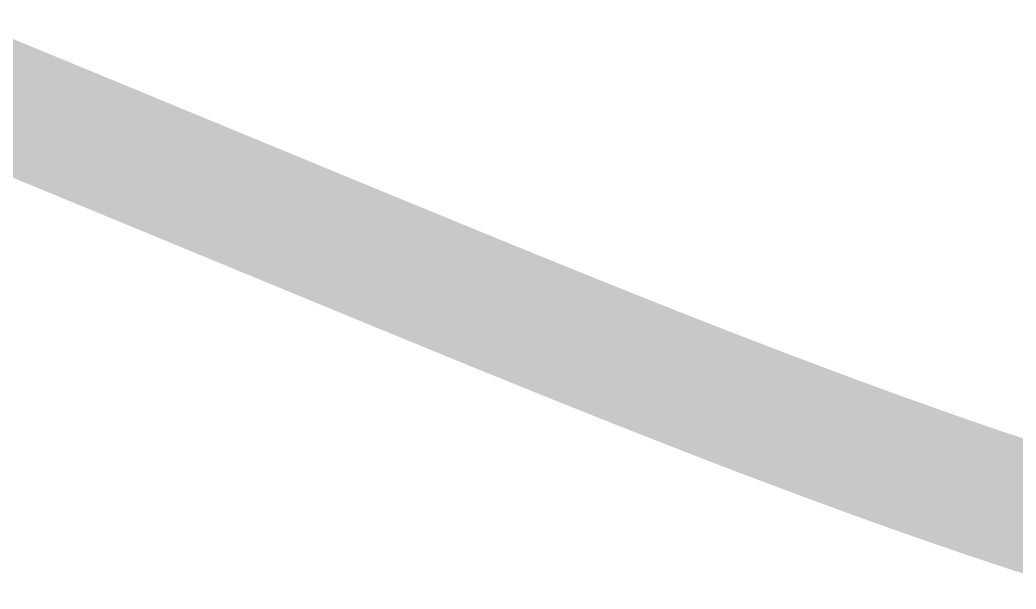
# Model space of a CAD drawing. Header units: millimetres. Extents: x -295047 to 263296, y -724756 to -308748.
# Drawn here: x 60117.9 to 60253.8, y -355520.5 to -355442.8 of the extents above; entities that cross this region are included whole.
import ezdxf
from ezdxf.enums import TextEntityAlignment as Align

# ---------------------------------------------------------------- set-up
doc = ezdxf.new("R2010")
doc.units = ezdxf.units.MM
doc.header["$MEASUREMENT"] = 0
for name, color, linetype, lineweight in [('ISO', 153, 'Continuous', 13), ('LC ISO', 153, 'Continuous', 13), ('LC Net thay', 7, 'Continuous', 25), ('LC Text1', 3, 'Continuous', 20)]:
    doc.layers.add(name, color=color, linetype=linetype, lineweight=lineweight)
doc.styles.add('Khungten', font='VHAVAN.TTF', dxfattribs={"width": 0.9, "height": 5000})
doc.styles.add('Title', font='VHBLACK.TTF', dxfattribs={"width": 0.8})

# ---------------------------------------------------------------- blocks, each defined once
blk = doc.blocks.new('Mr. Giang')
at = {"layer": 'LC ISO', "const_width": 50}
blk.add_lwpolyline([(2418.073820848841, 396.1493984007329), (2419.766772196936, 395.454418469479), (2421.459595227197, 394.7593489162359), (2423.152292464468, 394.064191443122), (2424.844866433584, 393.3689477522567), (2426.537319659393, 392.6736195457867), (2428.229654666736, 391.9782085258304), (2429.921873980451, 391.2827163945215), (2431.613980125387, 390.5871448539922), (2433.305975626383, 389.8914956063756), (2434.997863008275, 389.1957703537765), (2436.689644795912, 388.4999707983562), (2438.381323514133, 387.8040986422187), (2440.072901687783, 387.108155587526), (2441.764381841702, 386.4121433363676), (2443.455766500729, 385.7160635909061), (2445.147058189708, 385.0199180532446), (2446.838259433489, 384.3237084255448), (2448.529372756899, 383.6274364098978), (2450.220400684789, 382.9311037084643), (2451.911345742002, 382.2347120233626), (2453.602210453377, 381.5382630567267), (2455.292997343753, 380.8417585106749), (2456.98370893798, 380.1452000873392), (2458.674347760893, 379.4485894888678), (2460.364916337337, 378.751928417365), (2462.055417192149, 378.0552185749783), (2463.745852850184, 377.3584616638391), (2465.436225836268, 376.6616593860537), (2467.126538675251, 375.9648134437828), (2468.816793891978, 375.2679255391301), (2470.50699401128, 374.5709973742299), (2472.197141558013, 373.8740306512278), (2473.887239057007, 373.1770270722445), (2475.577289033109, 372.4799883393967), (2477.267294011165, 371.7829161548322), (2478.957256516012, 371.0858122206847), (2480.647179072491, 370.3886782390577), (2482.337064205443, 369.6915159120991), (2484.026914439715, 368.9943269419414), (2485.716732300148, 368.2971130307032), (2487.406520311584, 367.5998758805318), (2489.096280998858, 366.902617193532), (2490.786016886821, 366.2053386718504), (2492.475730500311, 365.5080420176056), (2494.16542436417, 364.8107289329459), (2495.855101003241, 364.1134011199889), (2497.544762942365, 363.4160602808529), (2499.234412706382, 362.7187081176868), (2500.924052820139, 362.0213463326075), (2502.613685808472, 361.3239766277491), (2504.30331419623, 360.6266007052583), (2505.992940508249, 359.9292202672248), (2507.682567269373, 359.231837015811), (2509.372197004443, 358.5344526531496), (2511.061832238304, 357.8370688813445), (2512.751475495797, 357.1396874025429), (2514.441129301757, 356.4423099188645), (2516.130796181035, 355.7449381324411), (2517.820478658473, 355.04757374542), (2519.510179258903, 354.3502184599066), (2521.199900507179, 353.6528739780468), (2522.889644928133, 352.9555420019607), (2524.579415046614, 352.2582242337796), (2526.269213387462, 351.5609223756375), (2527.959042475518, 350.863638129667), (2529.648904835625, 350.1663731979868), (2531.338802992621, 349.4691292827304), (2533.028739471356, 348.7719080860295), (2534.718716796664, 348.0747113100184), (2536.408737493389, 347.377540656815), (2538.098804086376, 346.6803978285518), (2539.788919100468, 345.9832845273768), (2541.4790850605, 345.2862024553942), (2543.169304491317, 344.5891533147517), (2544.859579917764, 343.8921388075672), (2546.549913864682, 343.1951606359733), (2548.240308856907, 342.4982205020896), (2549.930767419292, 341.8013201080768), (2551.621292076671, 341.10446115604), (2553.311885353887, 340.4076453481119), (2555.002549775781, 339.7108743864256), (2556.693287867196, 339.0141499730991), (2558.384102152976, 338.3174738102951), (2560.074995157961, 337.6208476001022), (2561.765969406994, 336.9242730446684), (2563.457027424917, 336.2277518461265), (2565.148171736572, 335.5312857066099), (2566.8394048668, 334.8348763282364), (2568.530729340443, 334.1385254131396), (2570.222147682342, 333.4422346634377), (2571.91366241734, 332.7460057812929), (2573.605276070281, 332.049840468809), (2575.296991166003, 331.3537404281192), (2576.98881022935, 330.6577073613416), (2578.680735785165, 329.9617429706386), (2580.372770358289, 329.2658489581137), (2582.064916473563, 328.5700270259006), (2583.75717665583, 327.8742788761315), (2585.449553429932, 327.1786062109401), (2587.142049320709, 326.4830107324593), (2588.834666853008, 325.787494142807), (2590.527408551666, 325.0920581441017), (2592.220276941526, 324.3967044385063), (2594.696996547177, 323.3796278270921), (2595.606403898617, 323.0062509532477), (2597.299667609711, 322.3111596830124), (2598.99306837286, 321.6161716883233), (2600.686608883013, 320.9212978924455), (2602.380291835135, 320.2265492186996), (2604.074119924174, 319.5319365903798), (2605.76809584509, 318.8374709307935), (2607.462222292836, 318.1431631632198), (2609.156501962368, 317.4490242109655), (2610.850937548643, 316.7550649973388), (2612.545531746617, 316.0612964456327), (2614.240287251244, 315.3677294791402), (2615.935206757478, 314.6743750211698), (2617.630292960278, 313.9812439950138), (2619.325548554597, 313.2883473239656), (2621.020976235388, 312.5956959313338), (2622.716578697616, 311.9033007404092), (2624.412358636228, 311.211172674502), (2626.108318746184, 310.5193226569037), (2627.804461722431, 309.8277616108942), (2629.500790259937, 309.1365004598092), (2631.19730705365, 308.445550126928), (2632.894014798529, 307.7549215355428), (2634.590916189526, 307.0646256089628), (2636.2880139216, 306.3746732704796), (2637.985310689707, 305.6850754434017), (2639.682809188796, 304.9958430510082), (2641.380512113831, 304.30698701662), (2643.078422159761, 303.6185182635315), (2644.776542021549, 302.9304477150346), (2646.474874394143, 302.2427862944237), (2648.173421972501, 301.5555449250057), (2649.87218745158, 300.8687345300889), (2651.571173526334, 300.1823660329517), (2653.270382891717, 299.4964503568868), (2654.969818242691, 298.8109984252313), (2656.669482274207, 298.1260211612491), (2658.369377681217, 297.4415294882486), (2660.06950715868, 296.7575343295224), (2661.769873401558, 296.0740466083919), (2663.470479104794, 295.3910772481228), (2665.171326963356, 294.7086371720505), (2666.872419672191, 294.0267373034399), (2668.573759926255, 293.3453885655987), (2670.275350420509, 292.6646018818485), (2671.977193849905, 291.9843881754537), (2673.679292909396, 291.304758369737), (2675.381650293946, 290.6257233879904), (2677.084268698502, 289.9472941535229), (2678.787150818021, 289.2694815895977), (2680.490299347462, 288.592296619552), (2682.193716981784, 287.9157501666782), (2683.897406415932, 287.239853154256), (2685.601370344866, 286.5646165055925), (2687.305611463541, 285.8900511439814), (2689.010132466919, 285.2161679927437), (2690.714936049946, 284.5429779751596), (2692.420024907588, 283.8704920145352), (2694.125401734788, 283.1987210341504), (2695.83106922651, 282.5276759573269), (2697.53703007771, 281.8573677073577), (2699.243286983342, 281.187807207536), (2700.949842638359, 280.5190053811697), (2702.65669973772, 279.8509731515372), (2704.363860976378, 279.1837214419609), (2706.071329049292, 278.5172611757337), (2707.779106651414, 277.8516032761345), (2709.487196477698, 277.1867586664858), (2711.195601223107, 276.52273827008), (2712.904323582588, 275.8595530102109), (2714.613366251103, 275.1972138101858), (2716.322731923605, 274.535731593298), (2718.032423295048, 273.8751172828405), (2719.742443060391, 273.2153818021064), (2721.452793914586, 272.5565360744185), (2723.163478552592, 271.8985910230549), (2724.874499669359, 271.2415575713237), (2726.585859959851, 270.5854466425318), (2728.297562119021, 269.9302691599582), (2730.009608841819, 269.2760360469107), (2731.722002823204, 268.6227582266831), (2733.434746758133, 267.9704466225818), (2735.147843341559, 267.3191121579009), (2736.861295268436, 266.6687657559335), (2738.575105233728, 266.0194183400009), (2740.289275932382, 265.3710808333829), (2742.003810059359, 264.7237641593715), (2743.718710309609, 264.0774792412755), (2745.433979378095, 263.4322370024019), (2747.149619959765, 262.7880483660441), (2748.865634749575, 262.144924255481), (2750.58202644249, 261.5028755940484), (2752.298797733456, 260.8619133050114), (2754.015951317431, 260.2220483116772), (2755.733489889369, 259.5832915373539), (2757.451416144228, 258.9456539053343), (2759.169732776963, 258.3091463389115), (2760.888442482536, 257.673779761407), (2762.607547955889, 257.0395650960868), (2764.32705189199, 256.4065132662715), (2766.046956985787, 255.7746351952549), (2767.767265932239, 255.1439418063299), (2769.487981426302, 254.514444022804), (2771.209106162927, 253.8861527679711), (2772.930642837073, 253.2590789651239), (2774.652594143698, 252.6332335375698), (2776.37496277775, 252.0086274086027), (2778.097751434193, 251.3852715015296), (2779.820962807979, 250.7631767396439), (2781.544599594063, 250.1423540462386), (2783.268664487403, 249.5228143446212), (2784.993160182951, 248.9045685580857), (2786.718089375662, 248.2876276099248), (2788.443454760498, 247.6720024234455), (2790.169259032408, 247.0577039219567), (2791.145122311147, 246.7110068986969), (2793.622196821004, 245.8331342267454), (2795.349340935488, 245.222895157441), (2797.07694363993, 244.6140440760449), (2798.805011294302, 244.0065991387794), (2800.53355025857, 243.4005785018667), (2802.262566892709, 242.7960003215728), (2803.992067556687, 242.1928827541051), (2805.722058610476, 241.5912439557005), (2807.452546414045, 240.9911020826099), (2809.183537327362, 240.3924752910421), (2810.915037710401, 239.7953817372472), (2812.647053923124, 239.1998395774339), (2814.379592325511, 238.6058669678675), (2816.112659277528, 238.0134820647703), (2817.846261139146, 237.4227030243644), (2819.580404270337, 236.833548002901), (2821.315095031062, 236.246035156589), (2823.0503397813, 235.6601826416784), (2824.786144881022, 235.076008614406), (2826.522516690194, 234.4935312309946), (2828.25946156878, 233.9127686476671), (2829.996985876764, 233.3337390206874), (2831.735095974107, 232.7564605062651), (2833.473798220781, 232.1809512606361), (2835.213098976758, 231.6072294400516), (2836.953004602006, 231.0353132007193), (2838.693521456496, 230.4652206988766), (2840.434655900197, 229.8969700907743), (2842.176414293079, 229.3305795326203), (2843.918802995112, 228.7660671806806), (2845.661828366266, 228.2034511911482), (2847.405496766514, 227.6427497202888), (2849.149814555827, 227.0839809243243), (2850.89478809417, 226.5271629594926), (2852.640423741514, 225.972313982015), (2854.386727857832, 225.4194521481433), (2856.133706803093, 224.8685956140846), (2857.881366937267, 224.3197625360908)], dxfattribs=at)
blk = doc.blocks.new('lcdi KC')
at = {"layer": 'ISO', "xscale": 0.5, "yscale": 0.5, "zscale": 0.5}
blk.add_blockref('Mr. Giang', (37323.95851326306, -842.8215605093428), dxfattribs=at)
at = {"color": 7, "style": 'Khungten', "width": 0.8}
for tag, p in [('REVISION', (39498.75262445212, -10746.30395446718)), ('NGAYHT', (39546.07413610817, -11609.37091637403))]:
    blk.add_attdef(tag, text='', height=199.998925739526, dxfattribs=at).set_placement(p, align=Align.CENTER)
at = {"layer": 'LC Text1', "style": 'Title', "width": 1.485915225563207}
for tag, p, p2 in [('TENBANVE1', (36912.6576448679, -8885.760238945484), (40339.14494544267, -8885.760238945484)), ('TENBANVE2', (36912.6576448679, -9562.4655643329), (40339.14494544267, -9562.4655643329))]:
    blk.add_attdef(tag, text='', height=249.9999935159642, dxfattribs=at).set_placement(p, p2, align=Align.FIT)
at = {"layer": 'LC Text1', "style": 'Title', "width": 0.7}
blk.add_attdef('SOBANVE', text='', height=249.9999935159642, dxfattribs=at).set_placement((39561.98223525287, -13896.18071823567), align=Align.CENTER)

msp = doc.modelspace()

# ---------------------------------------------------------------- block references
at = {"layer": 'LC Net thay', "xscale": 0.7000000000000064, "yscale": 0.7000000000000064, "zscale": 0.7000000000000064}
msp.add_blockref('lcdi KC', (33135.77056252422, -355000.2570473377), dxfattribs=at)

doc.saveas('drawing.dxf')
